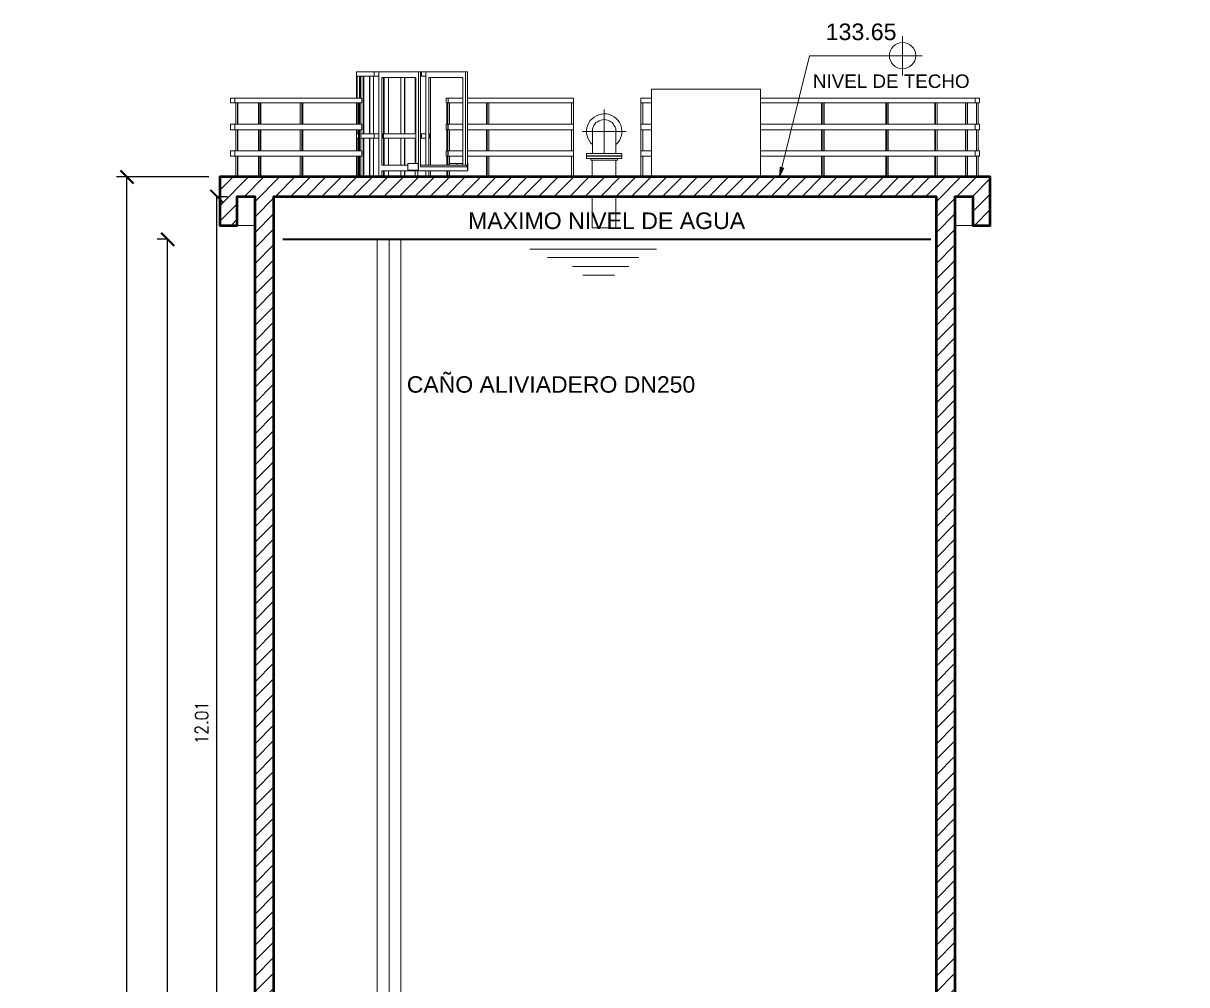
# Model space of a CAD drawing. Extents: x -187 to 52, y -9 to 65.
# Drawn here: x 8.81 to 22.09, y 38.58 to 49.55 of the extents above; entities that cross this region are included whole.
import ezdxf

# ---------------------------------------------------------------- set-up
doc = ezdxf.new("R2010")
doc.units = 0
doc.header["$MEASUREMENT"] = 0
for name, color, linetype in [('Cotas', 1, 'Continuous'), ('Hatch', 1, 'Continuous'), ('PDF3_Geometría', 7, 'Continuous'), ('PDF3_Texto', 7, 'Continuous')]:
    doc.layers.add(name, color=color, linetype=linetype)
doc.layers.add('PDF3_Rellenos sólidos', color=7, linetype='Continuous', true_color=0xffffff)
doc.styles.add('PDF Arial', font='arial.ttf')
doc.styles.add('ROMANS', font='ROMANS.SHX', dxfattribs={"width": 0.85})
doc.dimstyles.new('1.100', dxfattribs={"dimtxt": 0.15, "dimasz": 0.15, "dimexe": 0.12, "dimexo": 0.125, "dimgap": 0.1, "dimtad": 1, "dimzin": 0, "dimdsep": 46, "dimtxsty": 'ROMANS', "dimblk": 'ARCHTICK', "dimcen": 0.09, "dimclrd": 256, "dimclre": 256, "dimclrt": 2, "dimadec": 0, "dimazin": 0, "dimtfac": 1, "dimtofl": 0, "dimtmove": 0, "dimatfit": 3, "dimfxl": 10, "dimfxlon": 1, "dimtolj": 1, "dimtzin": 0, "dimarcsym": 0})

# ---------------------------------------------------------------- blocks, each defined once
blk = doc.blocks.new('_ArchTick')
at = {"color": 0, "linetype": 'ByBlock', "const_width": 0.15}
blk.add_lwpolyline([(-0.5, -0.5), (0.5, 0.5)], dxfattribs=at)
blk = doc.blocks.new('*D10')
at = {"layer": 'Cotas', "lineweight": -2, "transparency": 16777216}
for p, q in [((11.02, 47.573), (11.14, 47.573)), ((11.02, 35.567), (11.02, 47.573)), ((11.545, 35.567), (10.9, 35.567))]:
    blk.add_line(p, q, dxfattribs=at)
at = {"layer": 'Defpoints', "color": 0, "transparency": 16777216}
for p in [(10.936, 47.573), (11.02, 47.573), (11.67, 35.567)]:
    blk.add_point(p, dxfattribs=at)
at = {"layer": 'Cotas', "lineweight": -2, "transparency": 16777216, "xscale": 0.15, "yscale": 0.15, "zscale": 0.15}
for p, rotation in [((11.02, 47.573), 90), ((11.02, 35.567), 270)]:
    blk.add_blockref('_ArchTick', p, dxfattribs=dict(at, rotation=rotation))
at = {"layer": 'Cotas', "color": 2, "transparency": 16777216, "insert": (10.845, 41.57), "char_height": 0.15, "attachment_point": 5, "rotation": 90, "style": 'ROMANS'}
blk.add_mtext('\\A1;12.01', dxfattribs=at)
blk = doc.blocks.new('*D11')
at = {"layer": 'Cotas', "lineweight": -2, "transparency": 16777216}
for p, q in [((10.457, 47.085), (10.337, 47.085)), ((10.457, 14.938), (10.457, 47.085)), ((10.457, 14.938), (10.337, 14.938))]:
    blk.add_line(p, q, dxfattribs=at)
at = {"layer": 'Defpoints', "color": 0, "transparency": 16777216}
for p in [(10.457, 47.085), (10.457, 47.085), (10.457, 14.938)]:
    blk.add_point(p, dxfattribs=at)
at = {"layer": 'Cotas', "lineweight": -2, "transparency": 16777216, "xscale": 0.15, "yscale": 0.15, "zscale": 0.15}
for p, rotation in [((10.457, 47.085), 90), ((10.457, 14.938), 270)]:
    blk.add_blockref('_ArchTick', p, dxfattribs=dict(at, rotation=rotation))
at = {"layer": 'Cotas', "color": 2, "transparency": 16777216, "insert": (10.282, 31.011), "char_height": 0.15, "attachment_point": 5, "rotation": 90, "style": 'ROMANS'}
blk.add_mtext('\\A1;32.15', dxfattribs=at)
blk = doc.blocks.new('*D12')
at = {"layer": 'Cotas', "lineweight": -2, "transparency": 16777216}
for p, q in [((10.926, 47.796), (9.873, 47.796)), ((9.993, 14.938), (9.993, 47.796)), ((9.985, 14.938), (10.113, 14.938))]:
    blk.add_line(p, q, dxfattribs=at)
at = {"layer": 'Defpoints', "color": 0, "transparency": 16777216}
for p in [(9.993, 47.796), (11.051, 47.796), (9.86, 14.938)]:
    blk.add_point(p, dxfattribs=at)
at = {"layer": 'Cotas', "lineweight": -2, "transparency": 16777216, "xscale": 0.15, "yscale": 0.15, "zscale": 0.15}
for p, rotation in [((9.993, 47.796), 90), ((9.993, 14.938), 270)]:
    blk.add_blockref('_ArchTick', p, dxfattribs=dict(at, rotation=rotation))
at = {"layer": 'Cotas', "color": 2, "transparency": 16777216, "insert": (9.818, 31.367), "char_height": 0.15, "attachment_point": 5, "rotation": 90, "style": 'ROMANS'}
blk.add_mtext('\\A1;32.86', dxfattribs=at)

msp = doc.modelspace()

# ---------------------------------------------------------------- hatches: boundary and pattern name
at = {"layer": 'Hatch'}
h = msp.add_hatch(dxfattribs=at)
h.set_pattern_fill('ANSI31', color=256)
h.paths.add_polyline_path([(13.051, 35.065), (14.324, 35.065), (14.324, 35.567), (13.051, 35.567)], flags=17)
h.paths.add_polyline_path([(14.473, 35.065), (18.241, 35.065), (18.241, 35.567), (14.473, 35.567)], flags=17)
edge = h.paths.add_edge_path()
edge.add_line((18.416, 14.116), (18.254, 14.04))
edge.add_line((18.254, 14.04), (17.978, 13.907))
edge.add_line((17.978, 13.907), (17.698, 13.773))
edge.add_line((17.698, 13.773), (17.422, 13.64))
edge.add_line((17.422, 13.64), (17.143, 13.507))
edge.add_line((17.143, 13.507), (16.866, 13.373))
edge.add_line((16.866, 13.373), (16.587, 13.24))
edge.add_line((16.587, 13.24), (16.587, 12.938))
edge.add_line((16.587, 12.938), (22.089, 12.938))
edge.add_line((22.089, 12.938), (22.089, 13.24))
edge.add_line((22.089, 13.24), (21.809, 13.373))
edge.add_line((21.809, 13.373), (21.533, 13.507))
edge.add_line((21.533, 13.507), (21.254, 13.64))
edge.add_line((21.254, 13.64), (20.978, 13.773))
edge.add_line((20.978, 13.773), (20.501, 14.002))
edge.add_line((20.501, 14.002), (18.768, 14))
edge.add_line((18.768, 14), (18.768, 14.275))
edge.add_line((18.768, 14.275), (19.932, 14.275))
edge.add_line((19.932, 14.275), (19.587, 14.44))
edge.add_line((19.587, 14.44), (19.587, 14.64))
edge.add_line((19.587, 14.64), (19.447, 14.64))
edge.add_line((19.447, 14.64), (19.447, 14.938))
edge.add_line((19.447, 14.938), (19.447, 47.573))
edge.add_line((19.447, 47.573), (19.647, 47.573))
edge.add_line((19.647, 47.573), (19.647, 47.243))
edge.add_line((19.647, 47.243), (19.847, 47.243))
edge.add_line((19.847, 47.243), (19.847, 47.573))
edge.add_line((19.847, 47.573), (19.847, 47.796))
edge.add_line((19.847, 47.796), (11.051, 47.796))
edge.add_line((11.051, 47.796), (11.051, 47.573))
edge.add_line((11.051, 47.573), (11.051, 47.243))
edge.add_line((11.051, 47.243), (11.251, 47.243))
edge.add_line((11.251, 47.243), (11.251, 47.573))
edge.add_line((11.251, 47.573), (11.451, 47.573))
edge.add_line((11.451, 47.573), (11.451, 14.938))
edge.add_line((11.451, 14.938), (11.451, 14.64))
edge.add_line((11.451, 14.64), (11.308, 14.64))
edge.add_line((11.308, 14.64), (11.308, 14.44))
edge.add_line((11.308, 14.44), (11.032, 14.307))
edge.add_line((11.032, 14.307), (10.752, 14.173))
edge.add_line((10.752, 14.173), (10.476, 14.04))
edge.add_line((10.476, 14.04), (10.197, 13.907))
edge.add_line((10.197, 13.907), (9.92, 13.773))
edge.add_line((9.92, 13.773), (9.644, 13.64))
edge.add_line((9.644, 13.64), (9.365, 13.507))
edge.add_line((9.365, 13.507), (9.089, 13.373))
edge.add_line((9.089, 13.373), (8.809, 13.24))
edge.add_line((8.809, 13.24), (8.809, 12.938))
edge.add_line((8.809, 12.938), (14.308, 12.938))
edge.add_line((14.308, 12.938), (14.308, 13.24))
edge.add_line((14.308, 13.24), (14.032, 13.373))
edge.add_line((14.032, 13.373), (13.752, 13.507))
edge.add_line((13.752, 13.507), (13.476, 13.64))
edge.add_line((13.476, 13.64), (13.197, 13.773))
edge.add_line((13.197, 13.773), (12.92, 13.907))
edge.add_line((12.92, 13.907), (12.641, 14.04))
edge.add_line((12.641, 14.04), (12.365, 14.173))
edge.add_line((12.365, 14.173), (12.086, 14.307))
edge.add_line((12.086, 14.307), (11.809, 14.44))
edge.add_line((11.809, 14.44), (11.809, 14.64))
edge.add_line((11.809, 14.64), (12.587, 14.64))
edge.add_line((12.587, 14.64), (12.587, 14.938))
edge.add_line((12.587, 14.938), (11.67, 14.938))
edge.add_line((11.67, 14.938), (11.67, 35.065))
edge.add_line((11.67, 35.065), (12.651, 35.065))
edge.add_line((12.651, 35.065), (12.651, 35.567))
edge.add_line((12.651, 35.567), (11.67, 35.567))
edge.add_line((11.67, 35.567), (11.67, 47.573))
edge.add_line((11.67, 47.573), (19.228, 47.573))
edge.add_line((19.228, 47.573), (19.228, 35.567))
edge.add_line((19.228, 35.567), (18.641, 35.567))
edge.add_line((18.641, 35.567), (18.641, 35.065))
edge.add_line((18.641, 35.065), (19.228, 35.065))
edge.add_line((19.228, 35.065), (19.228, 14.938))
edge.add_line((19.228, 14.938), (18.701, 14.938))
edge.add_line((18.701, 14.938), (18.701, 14.64))
edge.add_line((18.701, 14.64), (19.089, 14.64))
edge.add_line((19.089, 14.64), (19.089, 14.44))
edge.add_line((19.089, 14.44), (18.809, 14.307))
edge.add_line((18.809, 14.307), (18.768, 14.288))

# ---------------------------------------------------------------- linework, layer by layer
at = {"layer": 'PDF3_Geometría', "lineweight": 9}
for points in [[(18.844, 48.954), (18.844, 49.402)], [(17.441, 47.796), (17.784, 49.177), (18.844, 49.177)], [(19.07, 49.177), (17.793, 49.177)]]:
    msp.add_lwpolyline(points, dxfattribs=at)
msp.add_lwpolyline([(18.844, 49.329, 0.414894), (18.695, 49.18, 0.414894), (18.844, 49.031)], format="xyb", dxfattribs=at)
at = {"layer": 'PDF3_Geometría', "lineweight": 18}
for points in [[(12.613, 48.996), (12.613, 48.945), (12.619, 48.945), (12.638, 48.945), (12.666, 48.945), (12.705, 48.945), (12.755, 48.945), (12.813, 48.945), (12.866, 48.945), (12.816, 48.945), (12.759, 48.945), (12.711, 48.945), (12.759, 48.945), (12.816, 48.945)], [(13.362, 48.996), (13.349, 48.996), (13.327, 48.996), (13.292, 48.996), (13.251, 48.996), (13.197, 48.996), (13.136, 48.996), (13.073, 48.996), (13.006, 48.996), (12.94, 48.996), (12.873, 48.996), (12.813, 48.996), (12.755, 48.996), (12.705, 48.996), (12.666, 48.996), (12.638, 48.996), (12.619, 48.996), (12.613, 48.996), (12.619, 48.996), (12.638, 48.996), (12.666, 48.996), (12.705, 48.996), (12.755, 48.996), (12.813, 48.996), (12.905, 48.996), (12.911, 48.996)], [(12.816, 48.996), (12.759, 48.996), (12.711, 48.996), (12.673, 48.996), (12.644, 48.996), (12.625, 48.996), (12.619, 48.996), (12.625, 48.996), (12.641, 48.996), (12.673, 48.996), (12.711, 48.996), (12.759, 48.996), (12.816, 48.996), (12.876, 48.996), (12.94, 48.996), (13.006, 48.996), (13.073, 48.996), (13.136, 48.996), (13.193, 48.996), (13.244, 48.996), (13.289, 48.996), (13.32, 48.996), (13.343, 48.996), (13.355, 48.996), (13.451, 48.996), (13.454, 48.996)], [(12.619, 48.945), (12.619, 48.694)], [(12.622, 48.945), (12.625, 48.945), (12.644, 48.945)], [(12.641, 48.945), (12.625, 48.945)], [(12.647, 48.945), (12.647, 48.694)], [(12.654, 48.945), (12.654, 48.694)], [(12.663, 48.694), (12.663, 48.945), (12.666, 48.945), (12.676, 48.945), (12.689, 48.945), (12.689, 48.288), (12.676, 48.288), (12.666, 48.288), (12.663, 48.288)], [(12.695, 48.945), (12.695, 48.288)], [(12.705, 48.945), (12.755, 48.945)], [(12.762, 48.945), (12.762, 48.288)], [(12.813, 48.996), (12.813, 48.945), (12.866, 48.945)], [(12.866, 47.796), (12.866, 48.996), (13.32, 48.996), (13.343, 48.996), (13.343, 47.929), (13.857, 47.929), (13.857, 48.996), (13.403, 48.996), (13.403, 47.929)], [(13.857, 48.996), (13.879, 48.996), (13.879, 47.865), (13.32, 47.865), (12.901, 47.865)], [(13.206, 47.948), (13.289, 47.948), (13.289, 48.932), (12.901, 48.932), (12.92, 48.932), (12.92, 47.929), (12.901, 47.929), (12.901, 48.932)], [(12.92, 48.288), (12.94, 48.288), (13.006, 48.288), (13.073, 48.288), (13.136, 48.288), (13.193, 48.288), (13.244, 48.288), (13.289, 48.288), (13.282, 48.288), (13.282, 48.932)], [(12.978, 48.932), (12.978, 48.288), (12.955, 48.288), (12.93, 48.288)], [(12.93, 48.932), (12.93, 48.288), (12.93, 48.932)], [(13.162, 48.932), (13.162, 48.288), (13.14, 48.288), (13.117, 48.288), (13.117, 48.932)], [(13.165, 48.288), (13.165, 48.932)], [(13.32, 47.865), (13.32, 48.996)], [(13.403, 48.945), (13.355, 48.945), (13.343, 48.945), (13.349, 48.945), (13.362, 48.945)], [(13.438, 48.932), (13.438, 47.929), (13.343, 47.929)], [(13.355, 48.996), (13.355, 48.945)], [(13.457, 47.929), (13.457, 48.932), (13.438, 48.932), (13.825, 48.932), (13.825, 47.929), (13.857, 47.929)], [(11.174, 48.694), (11.181, 48.694), (11.2, 48.694), (11.228, 48.694), (11.27, 48.694), (11.327, 48.694), (11.39, 48.694), (11.47, 48.694), (11.559, 48.694), (11.657, 48.694), (11.768, 48.694), (11.889, 48.694), (12.019, 48.694), (12.162, 48.694), (12.311, 48.694), (12.47, 48.694), (12.638, 48.694)], [(11.174, 48.643), (11.181, 48.643), (11.2, 48.643), (11.228, 48.643)], [(11.174, 48.396), (11.181, 48.396), (11.2, 48.396), (11.228, 48.396), (11.235, 48.396), (11.235, 48.643)], [(11.225, 48.643), (11.232, 48.643), (11.247, 48.643), (11.279, 48.643), (11.32, 48.643), (11.374, 48.643), (11.438, 48.643), (11.514, 48.643), (11.603, 48.643), (11.701, 48.643), (11.813, 48.643), (11.93, 48.643), (12.06, 48.643), (12.2, 48.643), (12.349, 48.643), (12.505, 48.643), (12.673, 48.643), (12.673, 48.694), (12.505, 48.694), (12.349, 48.694), (12.2, 48.694), (12.06, 48.694), (11.93, 48.694), (11.813, 48.694), (11.701, 48.694), (11.603, 48.694), (11.514, 48.694), (11.438, 48.694), (11.374, 48.694), (11.32, 48.694), (11.279, 48.694), (11.247, 48.694), (11.232, 48.694), (11.225, 48.694)], [(11.254, 48.396), (11.254, 48.643)], [(11.257, 48.643), (11.257, 48.396), (11.27, 48.396), (11.327, 48.396), (11.39, 48.396), (11.47, 48.396), (11.495, 48.396), (11.495, 48.643)], [(11.27, 48.643), (11.327, 48.643), (11.39, 48.643), (11.47, 48.643), (11.479, 48.643)], [(11.511, 48.396), (11.511, 48.643)], [(11.52, 48.643), (11.52, 48.396), (11.559, 48.396), (11.657, 48.396), (11.768, 48.396), (11.889, 48.396), (11.971, 48.396), (11.971, 48.643)], [(11.559, 48.643), (11.657, 48.643), (11.768, 48.643), (11.889, 48.643), (11.962, 48.643)], [(11.987, 48.396), (11.987, 48.643)], [(12, 48.643), (12, 48.396), (12.019, 48.396), (12.162, 48.396), (12.311, 48.396), (12.47, 48.396), (12.635, 48.396), (12.635, 48.643)], [(12.019, 48.643), (12.162, 48.643), (12.311, 48.643), (12.47, 48.643), (12.625, 48.643)], [(12.619, 48.643), (12.619, 48.396)], [(12.647, 48.396), (12.647, 48.643)], [(13.673, 47.929), (13.673, 47.948), (13.673, 48.034), (13.825, 48.034), (13.66, 48.034), (13.66, 48.094), (13.825, 48.094), (13.673, 48.094), (13.673, 48.335), (13.825, 48.335), (13.66, 48.335), (13.66, 48.396), (13.825, 48.396), (13.673, 48.396), (13.673, 48.643), (13.66, 48.643), (13.638, 48.643), (13.638, 48.694), (13.825, 48.694), (13.66, 48.694), (13.66, 48.643), (13.825, 48.643)], [(13.638, 48.694), (13.66, 48.694)], [(13.638, 48.335), (13.638, 48.396), (13.644, 48.396), (13.644, 48.643)], [(13.654, 47.929), (13.654, 48.643), (13.651, 48.643)], [(14.038, 48.643), (13.879, 48.643), (14.054, 48.643), (14.254, 48.643), (14.46, 48.643), (14.67, 48.643), (14.879, 48.643), (15.089, 48.643), (15.089, 48.694), (14.879, 48.694), (14.67, 48.694), (14.46, 48.694), (14.254, 48.694), (14.054, 48.694), (13.879, 48.694), (14.038, 48.694), (14.241, 48.694), (14.447, 48.694), (14.66, 48.694), (14.87, 48.694), (15.086, 48.694)], [(15.089, 48.094), (15.089, 48.335), (15.089, 48.396), (14.879, 48.396), (14.67, 48.396), (14.46, 48.396), (14.254, 48.396), (14.054, 48.396), (13.879, 48.396), (14.038, 48.396), (14.098, 48.396), (14.098, 48.643)], [(14.105, 48.396), (14.105, 48.643), (14.124, 48.643), (14.124, 48.396), (14.241, 48.396), (14.447, 48.396), (14.66, 48.396), (14.87, 48.396), (15.066, 48.396)], [(14.241, 48.643), (14.447, 48.643), (14.66, 48.643), (14.87, 48.643), (15.066, 48.643), (15.066, 48.396), (15.066, 48.643), (15.089, 48.643), (15.089, 48.396)], [(15.86, 48.694), (15.981, 48.694), (15.857, 48.694), (15.857, 48.643), (15.981, 48.643), (15.879, 48.643), (15.879, 48.396), (15.879, 48.643), (15.857, 48.643), (15.857, 48.396)], [(19.673, 48.694), (19.666, 48.694), (19.647, 48.694), (19.616, 48.694), (19.571, 48.694), (19.517, 48.694), (19.447, 48.694), (19.368, 48.694), (19.276, 48.694), (19.174, 48.694), (19.06, 48.694), (18.933, 48.694), (18.797, 48.694), (18.654, 48.694), (18.498, 48.694), (18.333, 48.694), (18.162, 48.694), (17.981, 48.694), (17.793, 48.694), (17.597, 48.694), (17.397, 48.694), (17.222, 48.694), (17.365, 48.694), (17.565, 48.694), (17.759, 48.694), (17.943, 48.694), (18.124, 48.694), (18.295, 48.694), (18.457, 48.694), (18.613, 48.694), (18.762, 48.694), (18.898, 48.694), (19.025, 48.694), (19.143, 48.694), (19.251, 48.694), (19.349, 48.694), (19.435, 48.694), (19.511, 48.694), (19.574, 48.694), (19.628, 48.694), (19.67, 48.694), (19.698, 48.694), (19.717, 48.694), (19.724, 48.694)], [(17.759, 48.643), (17.565, 48.643), (17.365, 48.643), (17.222, 48.643), (17.397, 48.643), (17.597, 48.643), (17.793, 48.643), (17.981, 48.643), (18.162, 48.643), (18.333, 48.643), (18.498, 48.643), (18.654, 48.643), (18.797, 48.643), (18.933, 48.643), (19.06, 48.643), (19.174, 48.643), (19.276, 48.643), (19.368, 48.643), (19.447, 48.643), (19.517, 48.643), (19.571, 48.643), (19.616, 48.643), (19.647, 48.643), (19.666, 48.643), (19.673, 48.643)], [(19.673, 48.396), (19.666, 48.396), (19.647, 48.396), (19.616, 48.396), (19.571, 48.396), (19.517, 48.396), (19.447, 48.396), (19.368, 48.396), (19.276, 48.396), (19.174, 48.396), (19.06, 48.396), (18.933, 48.396), (18.797, 48.396), (18.654, 48.396), (18.498, 48.396), (18.333, 48.396), (18.162, 48.396), (17.981, 48.396), (17.793, 48.396), (17.597, 48.396), (17.397, 48.396), (17.222, 48.396), (17.365, 48.396), (17.565, 48.396), (17.759, 48.396), (17.92, 48.396), (17.92, 48.643), (17.936, 48.643), (17.936, 48.396)], [(18.654, 48.643), (18.654, 48.396), (18.613, 48.396), (18.457, 48.396), (18.295, 48.396), (18.124, 48.396), (17.949, 48.396), (17.949, 48.643), (18.124, 48.643), (18.295, 48.643), (18.457, 48.643), (18.613, 48.643)], [(18.666, 48.396), (18.666, 48.643)], [(18.682, 48.643), (18.682, 48.396), (18.762, 48.396), (18.898, 48.396), (19.025, 48.396), (19.143, 48.396), (19.213, 48.396), (19.213, 48.643)], [(18.692, 48.643), (18.762, 48.643), (18.898, 48.643), (19.025, 48.643), (19.143, 48.643)], [(19.222, 48.396), (19.222, 48.643)], [(19.241, 48.643), (19.241, 48.396), (19.251, 48.396), (19.349, 48.396), (19.435, 48.396), (19.511, 48.396), (19.565, 48.396), (19.565, 48.643)], [(19.251, 48.643), (19.349, 48.643), (19.435, 48.643), (19.511, 48.643)], [(19.568, 48.396), (19.568, 48.643)], [(19.587, 48.643), (19.587, 48.396), (19.628, 48.396), (19.67, 48.396), (19.689, 48.396), (19.689, 48.643), (19.708, 48.643), (19.708, 48.396), (19.717, 48.396), (19.724, 48.396)], [(19.6, 48.643), (19.628, 48.643), (19.67, 48.643)], [(19.689, 48.396), (19.689, 48.643)], [(19.717, 48.643), (19.724, 48.643)], [(15.438, 48.062), (15.438, 48.564)], [(11.225, 48.396), (11.232, 48.396), (11.247, 48.396), (11.279, 48.396), (11.32, 48.396), (11.374, 48.396), (11.438, 48.396), (11.514, 48.396), (11.603, 48.396), (11.701, 48.396), (11.813, 48.396), (11.93, 48.396), (12.06, 48.396), (12.2, 48.396), (12.349, 48.396), (12.505, 48.396), (12.673, 48.396), (12.673, 48.335), (12.505, 48.335), (12.349, 48.335), (12.2, 48.335), (12.06, 48.335), (11.93, 48.335), (11.813, 48.335), (11.701, 48.335), (11.603, 48.335), (11.514, 48.335), (11.438, 48.335), (11.374, 48.335), (11.32, 48.335), (11.279, 48.335), (11.247, 48.335), (11.232, 48.335), (11.225, 48.335)], [(13.638, 48.396), (13.651, 48.396)], [(13.654, 48.396), (13.66, 48.396)], [(15.305, 48.304), (15.305, 48.313), (15.305, 48.323), (15.308, 48.345), (15.314, 48.364), (15.32, 48.383), (15.333, 48.399), (15.346, 48.415), (15.362, 48.424), (15.381, 48.437), (15.4, 48.443), (15.419, 48.446), (15.438, 48.45), (15.46, 48.446), (15.479, 48.443), (15.498, 48.437), (15.514, 48.424), (15.53, 48.415), (15.546, 48.399), (15.555, 48.383), (15.565, 48.364), (15.571, 48.345), (15.574, 48.323), (15.574, 48.313), (15.574, 48.31)], [(15.879, 48.396), (15.981, 48.396), (15.857, 48.396), (15.857, 48.335), (15.857, 48.094)], [(11.174, 48.094), (11.181, 48.094), (11.2, 48.094), (11.228, 48.094), (11.235, 48.094), (11.235, 48.335), (11.228, 48.335), (11.2, 48.335), (11.181, 48.335), (11.174, 48.335)], [(11.254, 48.094), (11.254, 48.335)], [(11.511, 48.094), (11.511, 48.335)], [(11.987, 48.094), (11.987, 48.335)], [(12.622, 48.288), (12.625, 48.288), (12.635, 48.288), (12.619, 48.288), (12.613, 48.288), (12.613, 48.237), (12.619, 48.237), (12.635, 48.237)], [(12.619, 48.335), (12.619, 48.288)], [(12.619, 48.237), (12.619, 48.094)], [(12.622, 48.237), (12.625, 48.237), (12.635, 48.237), (12.625, 48.237)], [(12.625, 48.288), (12.635, 48.288)], [(12.647, 48.094), (12.647, 48.335)], [(12.663, 48.237), (12.666, 48.237), (12.676, 48.237), (12.689, 48.237), (12.689, 47.796)], [(12.695, 48.237), (12.695, 47.796)], [(12.755, 48.288), (12.705, 48.288)], [(12.705, 48.237), (12.755, 48.237)], [(12.816, 48.288), (12.759, 48.288), (12.711, 48.288), (12.759, 48.288), (12.816, 48.288), (12.866, 48.288)], [(12.866, 48.237), (12.816, 48.237), (12.759, 48.237), (12.711, 48.237), (12.759, 48.237), (12.816, 48.237)], [(12.762, 48.237), (12.762, 47.796)], [(12.765, 47.796), (12.765, 48.237)], [(12.787, 48.237), (12.806, 48.237), (12.806, 47.796)], [(13.282, 47.948), (13.282, 48.237), (13.289, 48.237), (13.244, 48.237), (13.193, 48.237), (13.136, 48.237), (13.073, 48.237), (13.006, 48.237), (12.94, 48.237), (12.92, 48.237)], [(12.978, 47.929), (12.978, 48.237), (12.955, 48.237), (12.93, 48.237), (12.93, 47.929), (12.93, 48.237)], [(13.073, 48.288), (13.006, 48.288)], [(13.006, 48.237), (13.073, 48.237)], [(13.117, 47.929), (13.117, 48.237), (13.14, 48.237)], [(13.162, 47.929), (13.162, 48.237)], [(13.165, 47.929), (13.165, 48.237)], [(13.251, 48.288), (13.197, 48.288)], [(13.197, 48.237), (13.251, 48.237)], [(13.362, 48.288), (13.349, 48.288), (13.343, 48.288), (13.355, 48.288), (13.403, 48.288)], [(13.403, 48.237), (13.355, 48.237), (13.343, 48.237), (13.349, 48.237), (13.362, 48.237)], [(13.355, 48.288), (13.355, 48.237)], [(13.638, 48.034), (13.638, 48.094), (13.644, 48.094), (13.644, 48.335), (13.638, 48.335), (13.651, 48.335)], [(13.66, 48.335), (13.654, 48.335)], [(14.105, 47.796), (14.098, 47.796), (14.098, 48.034), (14.038, 48.034), (13.879, 48.034), (14.054, 48.034), (14.254, 48.034), (14.46, 48.034), (14.67, 48.034), (14.879, 48.034), (15.089, 48.034), (15.089, 48.094), (14.879, 48.094), (14.67, 48.094), (14.46, 48.094), (14.254, 48.094), (14.054, 48.094), (13.879, 48.094), (14.038, 48.094), (14.098, 48.094), (14.098, 48.335), (14.038, 48.335), (13.879, 48.335), (14.054, 48.335), (14.254, 48.335), (14.46, 48.335), (14.67, 48.335), (14.879, 48.335), (15.089, 48.335)], [(14.105, 48.094), (14.105, 48.335)], [(15.066, 48.335), (14.87, 48.335), (14.66, 48.335), (14.447, 48.335), (14.241, 48.335), (14.124, 48.335), (14.124, 48.094), (14.241, 48.094), (14.447, 48.094), (14.66, 48.094), (14.87, 48.094), (15.066, 48.094), (15.066, 48.335), (15.066, 48.094)], [(15.19, 48.313), (15.689, 48.313)], [(15.305, 48.313), (15.305, 48.307), (15.305, 48.288), (15.305, 48.259), (15.305, 48.218), (15.305, 48.17), (15.305, 48.116), (15.305, 48.065), (15.273, 48.065), (15.251, 48.065), (15.238, 48.065), (15.251, 48.065), (15.273, 48.065), (15.305, 48.065), (15.346, 48.065), (15.39, 48.065), (15.438, 48.065), (15.419, 48.065), (15.4, 48.065), (15.381, 48.065), (15.362, 48.065), (15.346, 48.065), (15.333, 48.065)], [(15.574, 48.065), (15.571, 48.065), (15.565, 48.065), (15.555, 48.065), (15.546, 48.065), (15.53, 48.065), (15.514, 48.065), (15.498, 48.065), (15.479, 48.065), (15.46, 48.065), (15.438, 48.065), (15.489, 48.065), (15.533, 48.065), (15.574, 48.065), (15.606, 48.065), (15.628, 48.065), (15.641, 48.065), (15.628, 48.065), (15.606, 48.065), (15.574, 48.065), (15.574, 48.119), (15.574, 48.173), (15.574, 48.221), (15.574, 48.259), (15.574, 48.291), (15.574, 48.307), (15.574, 48.313)], [(15.879, 48.094), (15.879, 48.335), (15.879, 48.094), (15.981, 48.094), (15.857, 48.094), (15.857, 48.034), (15.981, 48.034), (15.879, 48.034), (15.879, 47.796), (15.879, 48.034)], [(15.857, 48.335), (15.981, 48.335), (15.879, 48.335)], [(19.673, 48.094), (19.666, 48.094), (19.647, 48.094), (19.616, 48.094), (19.571, 48.094), (19.517, 48.094), (19.447, 48.094), (19.368, 48.094), (19.276, 48.094), (19.174, 48.094), (19.06, 48.094), (18.933, 48.094), (18.797, 48.094), (18.654, 48.094), (18.498, 48.094), (18.333, 48.094), (18.162, 48.094), (17.981, 48.094), (17.793, 48.094), (17.597, 48.094), (17.397, 48.094), (17.222, 48.094), (17.365, 48.094), (17.565, 48.094), (17.759, 48.094), (17.92, 48.094), (17.92, 48.335), (17.759, 48.335), (17.565, 48.335), (17.365, 48.335), (17.222, 48.335), (17.397, 48.335), (17.597, 48.335), (17.793, 48.335), (17.981, 48.335), (18.162, 48.335), (18.333, 48.335), (18.498, 48.335), (18.654, 48.335), (18.797, 48.335), (18.933, 48.335), (19.06, 48.335), (19.174, 48.335), (19.276, 48.335), (19.368, 48.335), (19.447, 48.335), (19.517, 48.335), (19.571, 48.335), (19.616, 48.335), (19.647, 48.335), (19.666, 48.335), (19.673, 48.335)], [(17.936, 48.094), (17.936, 48.335)], [(18.666, 48.094), (18.666, 48.335)], [(19.222, 48.094), (19.222, 48.335)], [(19.568, 48.094), (19.568, 48.335)], [(19.689, 48.094), (19.689, 48.335)], [(19.724, 48.335), (19.717, 48.335), (19.708, 48.335), (19.708, 48.094), (19.717, 48.094), (19.724, 48.094)], [(11.225, 48.094), (11.232, 48.094), (11.247, 48.094), (11.279, 48.094), (11.32, 48.094), (11.374, 48.094), (11.438, 48.094), (11.514, 48.094), (11.603, 48.094), (11.701, 48.094), (11.813, 48.094), (11.93, 48.094), (12.06, 48.094), (12.2, 48.094), (12.349, 48.094), (12.505, 48.094), (12.673, 48.094), (12.673, 48.034), (12.505, 48.034), (12.349, 48.034), (12.2, 48.034), (12.06, 48.034), (11.93, 48.034), (11.813, 48.034), (11.701, 48.034), (11.603, 48.034), (11.514, 48.034), (11.438, 48.034), (11.374, 48.034), (11.32, 48.034), (11.279, 48.034), (11.247, 48.034), (11.232, 48.034), (11.225, 48.034)], [(13.638, 48.094), (13.651, 48.094)], [(13.654, 48.094), (13.66, 48.094)], [(11.254, 47.796), (11.235, 47.796), (11.235, 48.034), (11.228, 48.034), (11.2, 48.034), (11.181, 48.034), (11.174, 48.034)], [(11.511, 47.796), (11.495, 47.796), (11.495, 48.034), (11.47, 48.034), (11.39, 48.034), (11.327, 48.034), (11.27, 48.034), (11.257, 48.034), (11.257, 47.796), (11.254, 47.796), (11.254, 48.034)], [(11.987, 47.796), (11.971, 47.796), (11.971, 48.034), (11.889, 48.034), (11.768, 48.034), (11.657, 48.034), (11.559, 48.034), (11.52, 48.034), (11.52, 47.796), (11.511, 47.796), (11.511, 48.034)], [(12.647, 47.796), (12.635, 47.796), (12.635, 48.034), (12.47, 48.034), (12.311, 48.034), (12.162, 48.034), (12.019, 48.034), (12, 48.034), (12, 47.796), (11.987, 47.796), (11.987, 48.034)], [(12.619, 48.034), (12.619, 47.796)], [(12.647, 48.034), (12.647, 47.796), (12.663, 47.796), (12.663, 48.034), (12.663, 47.796)], [(13.317, 47.872), (13.317, 47.948)], [(13.644, 47.929), (13.644, 48.034), (13.638, 48.034), (13.651, 48.034)], [(13.66, 48.034), (13.654, 48.034)], [(13.67, 47.929), (13.67, 47.948), (13.673, 47.948), (13.762, 47.948), (13.825, 47.948)], [(13.762, 47.948), (13.762, 47.929)], [(15.066, 48.034), (14.87, 48.034), (14.66, 48.034), (14.447, 48.034), (14.241, 48.034), (14.124, 48.034), (14.124, 47.796), (14.105, 47.796), (14.105, 48.034)], [(15.089, 48.034), (15.089, 47.796), (15.066, 47.796), (15.066, 48.034), (15.066, 47.796)], [(15.238, 48.065), (15.238, 48.037)], [(15.238, 48.034), (15.238, 48.005)], [(15.276, 48.037), (15.276, 48.034)], [(15.286, 48.005), (15.286, 47.986)], [(15.587, 47.986), (15.59, 47.986), (15.587, 47.986), (15.571, 47.986), (15.546, 47.986), (15.514, 47.986), (15.479, 47.986), (15.438, 47.986), (15.4, 47.986), (15.362, 47.986), (15.33, 47.986), (15.308, 47.986), (15.292, 47.986), (15.286, 47.986), (15.292, 47.986)], [(15.301, 47.986), (15.301, 47.796)], [(15.32, 48.065), (15.314, 48.065), (15.308, 48.065), (15.305, 48.065)], [(15.574, 47.796), (15.574, 47.986)], [(15.59, 47.986), (15.59, 48.005)], [(15.6, 48.034), (15.6, 48.037)], [(15.641, 48.037), (15.641, 48.065)], [(15.641, 48.005), (15.641, 48.034)], [(15.879, 47.796), (15.857, 47.796), (15.857, 48.034)], [(17.936, 47.796), (17.92, 47.796), (17.92, 48.034), (17.759, 48.034), (17.565, 48.034), (17.365, 48.034), (17.222, 48.034), (17.397, 48.034), (17.597, 48.034), (17.793, 48.034), (17.981, 48.034), (18.162, 48.034), (18.333, 48.034), (18.498, 48.034), (18.654, 48.034), (18.797, 48.034), (18.933, 48.034), (19.06, 48.034), (19.174, 48.034), (19.276, 48.034), (19.368, 48.034), (19.447, 48.034), (19.517, 48.034), (19.571, 48.034), (19.616, 48.034), (19.647, 48.034), (19.666, 48.034), (19.673, 48.034)], [(18.666, 47.796), (18.654, 47.796), (18.654, 48.034), (18.613, 48.034), (18.457, 48.034), (18.295, 48.034), (18.124, 48.034), (17.949, 48.034), (17.949, 47.796), (17.936, 47.796), (17.936, 48.034)], [(19.222, 47.796), (19.213, 47.796), (19.213, 48.034), (19.143, 48.034), (19.025, 48.034), (18.898, 48.034), (18.762, 48.034), (18.682, 48.034), (18.682, 47.796), (18.666, 47.796), (18.666, 48.034)], [(19.568, 47.796), (19.565, 47.796), (19.565, 48.034), (19.511, 48.034), (19.435, 48.034), (19.349, 48.034), (19.251, 48.034), (19.241, 48.034), (19.241, 47.796), (19.222, 47.796), (19.222, 48.034)], [(19.689, 47.796), (19.689, 48.034), (19.67, 48.034), (19.628, 48.034), (19.587, 48.034), (19.587, 47.796), (19.568, 47.796), (19.568, 48.034)], [(19.724, 48.034), (19.717, 48.034), (19.708, 48.034), (19.708, 47.796), (19.689, 47.796), (19.689, 48.034)], [(12.92, 47.929), (13.2, 47.929), (12.901, 47.929)], [(12.92, 47.796), (12.92, 47.865), (12.901, 47.865), (12.901, 47.796)], [(12.93, 47.865), (12.93, 47.796), (12.93, 47.865)], [(12.978, 47.796), (12.978, 47.865)], [(13.117, 47.865), (13.117, 47.796)], [(13.162, 47.796), (13.162, 47.865)], [(13.165, 47.796), (13.165, 47.865)], [(13.282, 47.865), (13.282, 47.796)], [(13.311, 47.796), (13.311, 47.865)], [(13.314, 47.796), (13.314, 47.865)], [(13.403, 47.796), (13.403, 47.865), (13.438, 47.865), (13.438, 47.796)], [(13.438, 47.865), (13.457, 47.865), (13.457, 47.796)], [(13.654, 47.796), (13.644, 47.796), (13.644, 47.865)], [(13.673, 47.865), (13.673, 47.796), (13.654, 47.796), (13.654, 47.865)], [(15.301, 47.573), (15.301, 47.215)], [(15.574, 47.215), (15.574, 47.573)], [(13.12, 47.085), (13.117, 47.085), (13.105, 47.085), (13.082, 47.085), (13.054, 47.085), (13.022, 47.085), (12.984, 47.085), (12.949, 47.085), (12.917, 47.085), (12.889, 47.085), (12.866, 47.085), (12.854, 47.085), (12.847, 47.085)], [(12.984, 34.211), (12.984, 47.085)], [(14.593, 46.973), (16.035, 46.973)], [(14.793, 46.875), (15.835, 46.875)], [(15.079, 46.773), (15.72, 46.773)], [(15.197, 46.675), (15.559, 46.675)]]:
    msp.add_lwpolyline(points, dxfattribs=at)
for points in [[(12.613, 48.694), (12.613, 48.945)], [(12.806, 48.945), (12.806, 48.288), (12.787, 48.288), (12.765, 48.288), (12.765, 48.945), (12.787, 48.945)], [(11.225, 48.643), (11.225, 48.694), (11.174, 48.694), (11.174, 48.643)], [(12.613, 48.396), (12.613, 48.643)], [(12.663, 48.396), (12.663, 48.643)], [(19.673, 48.694), (19.673, 48.643), (19.724, 48.643), (19.724, 48.694)], [(11.174, 48.396), (11.174, 48.335), (11.225, 48.335), (11.225, 48.396)], [(19.724, 48.335), (19.724, 48.396), (19.673, 48.396), (19.673, 48.335)], [(11.257, 48.335), (11.257, 48.094), (11.27, 48.094), (11.327, 48.094), (11.39, 48.094), (11.47, 48.094), (11.495, 48.094), (11.495, 48.335), (11.47, 48.335), (11.39, 48.335), (11.327, 48.335), (11.27, 48.335)], [(11.52, 48.335), (11.52, 48.094), (11.559, 48.094), (11.657, 48.094), (11.768, 48.094), (11.889, 48.094), (11.971, 48.094), (11.971, 48.335), (11.889, 48.335), (11.768, 48.335), (11.657, 48.335), (11.559, 48.335)], [(12, 48.335), (12, 48.094), (12.019, 48.094), (12.162, 48.094), (12.311, 48.094), (12.47, 48.094), (12.635, 48.094), (12.635, 48.335), (12.47, 48.335), (12.311, 48.335), (12.162, 48.335), (12.019, 48.335)], [(12.613, 48.288), (12.613, 48.335)], [(12.613, 48.094), (12.613, 48.237)], [(12.866, 48.237), (12.813, 48.237), (12.755, 48.237), (12.705, 48.237), (12.666, 48.237), (12.663, 48.237), (12.663, 48.094), (12.663, 48.335), (12.663, 48.288), (12.666, 48.288), (12.705, 48.288), (12.755, 48.288), (12.813, 48.288), (12.866, 48.288), (12.813, 48.288), (12.813, 48.237)], [(12.905, 48.237), (12.905, 48.288), (12.911, 48.288), (12.911, 48.237)], [(13.451, 48.237), (13.451, 48.288), (13.454, 48.288), (13.454, 48.237)], [(17.949, 48.094), (18.124, 48.094), (18.295, 48.094), (18.457, 48.094), (18.613, 48.094), (18.654, 48.094), (18.654, 48.335), (18.613, 48.335), (18.457, 48.335), (18.295, 48.335), (18.124, 48.335), (17.949, 48.335)], [(18.682, 48.094), (18.762, 48.094), (18.898, 48.094), (19.025, 48.094), (19.143, 48.094), (19.213, 48.094), (19.213, 48.335), (19.143, 48.335), (19.025, 48.335), (18.898, 48.335), (18.762, 48.335), (18.682, 48.335)], [(19.241, 48.094), (19.251, 48.094), (19.349, 48.094), (19.435, 48.094), (19.511, 48.094), (19.565, 48.094), (19.565, 48.335), (19.511, 48.335), (19.435, 48.335), (19.349, 48.335), (19.251, 48.335), (19.241, 48.335)], [(19.587, 48.094), (19.628, 48.094), (19.67, 48.094), (19.689, 48.094), (19.689, 48.335), (19.67, 48.335), (19.628, 48.335), (19.587, 48.335)], [(11.174, 48.094), (11.174, 48.034), (11.225, 48.034), (11.225, 48.094)], [(19.724, 48.034), (19.724, 48.094), (19.673, 48.094), (19.673, 48.034)], [(12.613, 47.796), (12.613, 48.034)], [(13.32, 47.948), (13.32, 47.872), (13.317, 47.872), (13.2, 47.872), (13.2, 47.948), (13.317, 47.948)], [(13.879, 47.872), (13.879, 47.948), (13.882, 47.948), (13.882, 47.872)], [(15.597, 48.037), (15.606, 48.037), (15.628, 48.037), (15.641, 48.037), (15.628, 48.037), (15.606, 48.037), (15.574, 48.037), (15.533, 48.037), (15.489, 48.037), (15.438, 48.037), (15.39, 48.037), (15.346, 48.037), (15.305, 48.037), (15.273, 48.037), (15.251, 48.037), (15.238, 48.037), (15.251, 48.037), (15.273, 48.037), (15.282, 48.037), (15.276, 48.037), (15.282, 48.037), (15.298, 48.037), (15.324, 48.037), (15.359, 48.037), (15.397, 48.037), (15.438, 48.037), (15.482, 48.037), (15.52, 48.037), (15.552, 48.037), (15.581, 48.037), (15.597, 48.037), (15.6, 48.037)], [(15.597, 48.034), (15.606, 48.034), (15.628, 48.034), (15.641, 48.034), (15.628, 48.034), (15.606, 48.034), (15.574, 48.034), (15.533, 48.034), (15.489, 48.034), (15.438, 48.034), (15.39, 48.034), (15.346, 48.034), (15.305, 48.034), (15.273, 48.034), (15.251, 48.034), (15.238, 48.034), (15.251, 48.034), (15.273, 48.034), (15.282, 48.034), (15.276, 48.034), (15.282, 48.034), (15.298, 48.034), (15.324, 48.034), (15.359, 48.034), (15.397, 48.034), (15.438, 48.034), (15.482, 48.034), (15.52, 48.034), (15.552, 48.034), (15.581, 48.034), (15.597, 48.034), (15.6, 48.034)], [(15.59, 48.005), (15.606, 48.005), (15.628, 48.005), (15.641, 48.005), (15.628, 48.005), (15.606, 48.005), (15.574, 48.005), (15.533, 48.005), (15.489, 48.005), (15.438, 48.005), (15.39, 48.005), (15.346, 48.005), (15.305, 48.005), (15.273, 48.005), (15.251, 48.005), (15.238, 48.005), (15.251, 48.005), (15.273, 48.005), (15.286, 48.005), (15.292, 48.005), (15.308, 48.005), (15.33, 48.005), (15.362, 48.005), (15.4, 48.005), (15.438, 48.005), (15.479, 48.005), (15.514, 48.005), (15.546, 48.005), (15.571, 48.005), (15.587, 48.005)], [(15.597, 48.034), (15.6, 48.034), (15.597, 48.034), (15.581, 48.034), (15.552, 48.034), (15.52, 48.034), (15.482, 48.034), (15.438, 48.034), (15.397, 48.034), (15.359, 48.034), (15.324, 48.034), (15.298, 48.034), (15.282, 48.034), (15.276, 48.034), (15.282, 48.034), (15.276, 48.034), (15.282, 48.034), (15.298, 48.034), (15.324, 48.034), (15.359, 48.034), (15.397, 48.034), (15.438, 48.034), (15.482, 48.034), (15.52, 48.034), (15.552, 48.034), (15.581, 48.034), (15.597, 48.034), (15.6, 48.034)], [(13.343, 47.929), (13.873, 47.929), (13.873, 47.91), (13.343, 47.91)], [(13.343, 47.929), (13.873, 47.929), (13.873, 47.91), (13.343, 47.91)], [(15.536, 47.215), (15.559, 47.215), (15.571, 47.215), (15.574, 47.215), (15.571, 47.215), (15.559, 47.215), (15.536, 47.215), (15.508, 47.215), (15.473, 47.215), (15.438, 47.215), (15.403, 47.215), (15.371, 47.215), (15.343, 47.215), (15.32, 47.215), (15.308, 47.215), (15.301, 47.215), (15.308, 47.215), (15.32, 47.215), (15.343, 47.215), (15.371, 47.215), (15.403, 47.215), (15.438, 47.215), (15.473, 47.215), (15.508, 47.215)], [(12.847, 34.211), (13.12, 34.211), (13.12, 47.085), (12.847, 47.085)]]:
    msp.add_lwpolyline(points, close=True, dxfattribs=at)
at = {"layer": 'PDF3_Geometría', "lineweight": 20}
msp.add_lwpolyline([(17.003, 47.796), (15.981, 47.796), (15.981, 48.796), (17.003, 48.796), (17.222, 48.796), (17.222, 47.796)], close=True, dxfattribs=at)
at = {"layer": 'PDF3_Geometría', "lineweight": 18}
msp.add_lwpolyline([(15.574, 48.164, 0.696467), (15.438, 48.516, 0.68176), (15.305, 48.164)], format="xyb", dxfattribs=at)
at = {"layer": 'PDF3_Geometría', "lineweight": 9}
msp.add_lwpolyline([(17.441, 47.796), (17.489, 47.897), (17.447, 47.907)], close=True, dxfattribs=at)
at = {"layer": 'PDF3_Geometría', "lineweight": 50}
for points in [[(19.447, 14.938), (19.447, 47.573), (19.647, 47.573), (19.647, 47.243), (19.847, 47.243), (19.847, 47.573), (19.847, 47.796), (11.051, 47.796), (11.051, 47.573), (11.051, 47.243), (11.251, 47.243), (11.251, 47.573), (11.451, 47.573), (11.451, 14.938)], [(11.67, 14.938), (11.67, 35.065), (12.651, 35.065), (12.651, 35.567), (11.67, 35.567), (11.67, 47.573), (19.228, 47.573), (19.228, 35.567), (18.641, 35.567), (18.641, 35.065), (19.228, 35.065), (19.228, 14.938)]]:
    msp.add_lwpolyline(points, dxfattribs=at)
at = {"layer": 'PDF3_Geometría', "lineweight": 20}
for points in [[(11.235, 47.796), (11.2, 47.796), (11.146, 47.796), (11.105, 47.796), (11.073, 47.796), (11.054, 47.796), (11.051, 47.796)], [(11.495, 47.796), (11.432, 47.796), (11.343, 47.796), (11.266, 47.796), (11.257, 47.796)], [(11.971, 47.796), (11.895, 47.796), (11.765, 47.796), (11.644, 47.796), (11.533, 47.796), (11.52, 47.796)], [(12.635, 47.796), (12.514, 47.796), (12.346, 47.796), (12.187, 47.796), (12.038, 47.796), (12, 47.796)], [(12.692, 47.796), (12.663, 47.796)], [(13.644, 47.796), (13.457, 47.796), (13.705, 47.796), (13.505, 47.796), (13.308, 47.796), (13.12, 47.796), (12.943, 47.796)], [(14.098, 47.796), (14.06, 47.796), (13.851, 47.796), (13.673, 47.796)], [(15.066, 47.796), (14.927, 47.796), (14.708, 47.796), (14.489, 47.796), (14.273, 47.796), (14.124, 47.796)], [(15.857, 47.796), (15.749, 47.796), (15.574, 47.796), (15.59, 47.796), (15.619, 47.796), (15.638, 47.796), (15.647, 47.796), (15.644, 47.796), (15.632, 47.796), (15.606, 47.796), (15.571, 47.796), (15.53, 47.796), (15.486, 47.796), (15.438, 47.796), (15.39, 47.796), (15.346, 47.796), (15.308, 47.796), (15.276, 47.796), (15.257, 47.796), (15.247, 47.796), (15.251, 47.796), (15.266, 47.796), (15.292, 47.796), (15.301, 47.796), (15.149, 47.796), (15.089, 47.796)], [(15.981, 47.796), (15.879, 47.796)], [(17.92, 47.796), (17.752, 47.796), (17.549, 47.796), (17.336, 47.796), (17.222, 47.796)], [(18.654, 47.796), (18.498, 47.796), (18.324, 47.796), (18.14, 47.796), (17.949, 47.796)], [(19.213, 47.796), (19.105, 47.796), (18.968, 47.796), (18.819, 47.796), (18.682, 47.796)], [(19.565, 47.796), (19.54, 47.796), (19.447, 47.796), (19.346, 47.796), (19.241, 47.796)], [(19.689, 47.796), (19.622, 47.796), (19.587, 47.796)], [(19.847, 47.796), (19.841, 47.796), (19.822, 47.796), (19.79, 47.796), (19.746, 47.796), (19.708, 47.796)], [(11.393, 47.573), (11.343, 47.573), (11.301, 47.573), (11.273, 47.573), (11.254, 47.573), (11.251, 47.573)], [(19.222, 47.573), (19.203, 47.573), (19.174, 47.573), (19.133, 47.573), (19.079, 47.573), (19.016, 47.573), (18.94, 47.573), (18.854, 47.573), (18.755, 47.573), (18.647, 47.573), (18.53, 47.573), (18.403, 47.573), (18.266, 47.573), (18.12, 47.573), (17.981, 47.573), (17.832, 47.573), (17.676, 47.573), (17.514, 47.573), (17.349, 47.573), (17.178, 47.573), (17.003, 47.573), (16.838, 47.573), (16.67, 47.573), (16.47, 47.573), (16.263, 47.573), (16.057, 47.573), (15.847, 47.573), (15.638, 47.573), (15.574, 47.573), (15.59, 47.573), (15.619, 47.573), (15.638, 47.573), (15.647, 47.573), (15.644, 47.573), (15.632, 47.573), (15.606, 47.573), (15.571, 47.573), (15.53, 47.573), (15.486, 47.573), (15.438, 47.573), (15.39, 47.573), (15.346, 47.573), (15.308, 47.573), (15.276, 47.573), (15.257, 47.573), (15.247, 47.573), (15.251, 47.573), (15.266, 47.573), (15.292, 47.573), (15.301, 47.573), (15.216, 47.573), (15.003, 47.573), (14.797, 47.573), (14.587, 47.573), (14.384, 47.573), (14.184, 47.573), (13.987, 47.573), (13.793, 47.573), (13.606, 47.573), (13.425, 47.573), (13.251, 47.573), (13.082, 47.573), (12.92, 47.573), (12.768, 47.573), (12.622, 47.573), (12.489, 47.573), (12.362, 47.573), (12.244, 47.573), (12.136, 47.573), (12.041, 47.573), (11.955, 47.573), (11.879, 47.573), (11.816, 47.573), (11.762, 47.573), (11.72, 47.573), (11.692, 47.573), (11.676, 47.573)], [(16.67, 47.573), (16.203, 47.573)], [(19.647, 47.573), (19.641, 47.573), (19.625, 47.573), (19.597, 47.573), (19.555, 47.573), (19.505, 47.573)], [(11.051, 47.243), (11.054, 47.243), (11.07, 47.243), (11.098, 47.243), (11.136, 47.243), (11.184, 47.243), (11.244, 47.243), (11.311, 47.243), (11.39, 47.243), (11.451, 47.243), (11.435, 47.243), (11.378, 47.243), (11.333, 47.243), (11.295, 47.243), (11.27, 47.243), (11.254, 47.243), (11.251, 47.243)], [(19.647, 47.243), (19.641, 47.243), (19.625, 47.243), (19.597, 47.243), (19.555, 47.243), (19.505, 47.243), (19.447, 47.243), (19.466, 47.243), (19.555, 47.243), (19.632, 47.243), (19.698, 47.243), (19.752, 47.243), (19.793, 47.243), (19.822, 47.243), (19.841, 47.243), (19.847, 47.243)]]:
    msp.add_lwpolyline(points, dxfattribs=at)
at = {"layer": 'PDF3_Geometría', "lineweight": 35}
msp.add_lwpolyline([(11.771, 47.085), (19.168, 47.085)], dxfattribs=at)
at = {"layer": 'PDF3_Geometría', "lineweight": 9}
for points in [[(18.844, 49.329), (18.927, 49.329), (18.997, 49.262), (18.997, 49.18)], [(18.997, 49.18), (18.997, 49.097), (18.927, 49.031), (18.844, 49.031)]]:
    msp.add_open_spline(points, degree=3, dxfattribs=at)
at = {"layer": 'PDF3_Rellenos sólidos', "color": 7, "lineweight": 9, "transparency": 33554559}
msp.add_solid([(17.441, 47.796), (17.489, 47.897), (17.447, 47.907)], dxfattribs=at)

# ---------------------------------------------------------------- texts
at = {"layer": 'PDF3_Texto', "attachment_point": 7, "style": 'PDF Arial'}
for s, insert, char_height in [('133.65', (17.968, 49.354), 0.1892), ('NIVEL DE TECHO', (17.822, 48.809), 0.15358), ('MAXIMO NIVEL DE AGUA', (13.886, 47.199), 0.18865), ('CAÑO ALIVIADERO DN250', (13.187, 45.332), 0.18765)]:
    msp.add_mtext(s, dxfattribs=dict(at, insert=insert, char_height=char_height))

# ---------------------------------------------------------------- dimensions: what is measured, and where the dimension line sits
at = {"layer": 'Cotas'}
for base, p1, p2, picture, middle in [((9.993, 47.796), (9.86, 14.938), (11.051, 47.796), '*D12', (9.818, 31.367)), ((11.02, 47.573), (11.67, 35.567), (10.936, 47.573), '*D10', (10.845, 41.57)), ((10.457, 47.085), (10.457, 14.938), (10.457, 47.085), '*D11', (10.282, 31.011))]:
    dim = msp.add_linear_dim(base=base, p1=p1, p2=p2, angle=90, dimstyle='1.100', dxfattribs=at)
    dim.commit()
    dim.dimension.update_dxf_attribs({"geometry": picture, "text_midpoint": middle})

doc.saveas('drawing.dxf')
